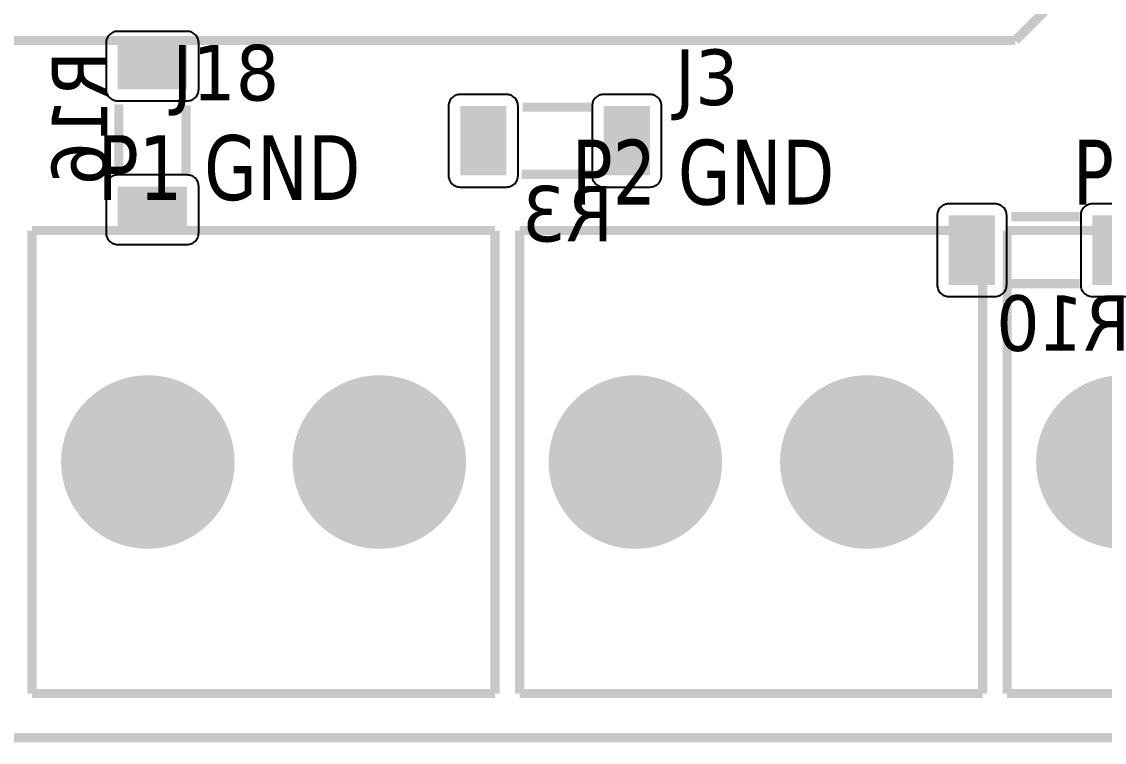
# Model space of a CAD drawing. Header units: millimetres. Extents: x 123.5 to 144.3, y 105.4 to 121.6.
# Drawn here: x 130.917 to 132.769, y 109.563 to 110.796 of the extents above; entities that cross this region are included whole.
import ezdxf

# ---------------------------------------------------------------- set-up
doc = ezdxf.new("R2010")
doc.units = ezdxf.units.MM
doc.layers.add('DESC', color=250, linetype='Continuous')
doc.styles.get("Standard").update_dxf_attribs({"font": 'tahoma.ttf'})

# ---------------------------------------------------------------- blocks, each defined once
blk = doc.blocks.new('RPAD')
blk.add_trace([(-0.5, -0.5), (-0.5, 0.5), (0.5, -0.5), (0.5, 0.5)])
blk = doc.blocks.new('EPAD')
at = {"const_width": 0.5}
blk.add_lwpolyline([(-0.25, 0, 1), (0.25, 0, 1)], format="xyb", close=True, dxfattribs=at)
blk = doc.blocks.new('CCRPBoard')
at = {"const_width": 0.008}
for points in [[(128.01576, 111.79794), (133.33335, 111.79794), (133.33335, 115.20626), (128.01576, 115.20626), (128.01576, 111.79794)], [(128.01576, 111.79794), (133.33335, 111.79794), (133.33335, 115.20626), (128.01576, 115.20626), (128.01576, 111.79794)], [(128.01576, 111.79794), (133.33335, 111.79794), (133.33335, 115.20626), (128.01576, 115.20626), (128.01576, 111.79794)], [(132.06064, 112.40031), (132.10159, 112.44125)], [(132.06064, 112.40031), (132.10159, 112.44125)], [(132.06064, 112.40031), (132.10159, 112.44125)], [(130.62757, 112.40031), (132.06064, 112.40031)], [(130.62757, 112.40031), (132.06064, 112.40031)], [(130.62757, 112.40031), (132.06064, 112.40031)], [(131.28597, 112.34514), (131.28597, 112.28514)], [(131.28597, 112.34514), (131.28597, 112.28514)], [(131.28597, 112.34514), (131.28597, 112.28514)], [(131.34397, 112.34414), (131.34397, 112.28514)], [(131.34397, 112.34414), (131.34397, 112.28514)], [(131.34397, 112.34414), (131.34397, 112.28514)], [(131.63492, 112.34269), (131.69392, 112.34269)], [(131.63492, 112.34269), (131.69392, 112.34269)], [(131.63492, 112.34269), (131.69392, 112.34269)], [(131.63392, 112.28469), (131.69392, 112.28469)], [(131.63392, 112.28469), (131.69392, 112.28469)], [(131.63392, 112.28469), (131.69392, 112.28469)], [(132.05714, 112.2482), (132.11614, 112.2482)], [(132.05714, 112.2482), (132.11614, 112.2482)], [(132.05714, 112.2482), (132.11614, 112.2482)], [(131.21104, 112.23613), (131.21104, 111.83613)], [(131.21104, 112.23613), (131.61104, 112.23613)], [(131.21104, 112.23613), (131.21104, 111.83613)], [(131.21104, 112.23613), (131.61104, 112.23613)], [(131.21104, 112.23613), (131.21104, 111.83613)], [(131.21104, 112.23613), (131.61104, 112.23613)], [(131.61104, 112.23613), (131.61104, 111.83613)], [(131.61104, 112.23613), (131.61104, 111.83613)], [(131.61104, 112.23613), (131.61104, 111.83613)], [(131.6323, 112.23613), (131.6323, 111.83613)], [(131.6323, 112.23613), (132.0323, 112.23613)], [(131.6323, 112.23613), (131.6323, 111.83613)], [(131.6323, 112.23613), (132.0323, 112.23613)], [(131.6323, 112.23613), (131.6323, 111.83613)], [(131.6323, 112.23613), (132.0323, 112.23613)], [(132.0323, 112.23613), (132.0323, 111.83613)], [(132.0323, 112.23613), (132.0323, 111.83613)], [(132.0323, 112.23613), (132.0323, 111.83613)], [(132.05356, 112.23613), (132.05356, 111.83613)], [(132.05356, 112.23613), (132.45356, 112.23613)], [(132.05356, 112.23613), (132.05356, 111.83613)], [(132.05356, 112.23613), (132.45356, 112.23613)], [(132.05356, 112.23613), (132.05356, 111.83613)], [(132.05356, 112.23613), (132.45356, 112.23613)], [(132.05614, 112.1902), (132.11614, 112.1902)], [(132.05614, 112.1902), (132.11614, 112.1902)], [(132.05614, 112.1902), (132.11614, 112.1902)], [(131.21104, 111.83613), (131.61104, 111.83613)], [(131.21104, 111.83613), (131.61104, 111.83613)], [(131.21104, 111.83613), (131.61104, 111.83613)], [(131.6323, 111.83613), (132.0323, 111.83613)], [(131.6323, 111.83613), (132.0323, 111.83613)], [(131.6323, 111.83613), (132.0323, 111.83613)], [(132.05356, 111.83613), (132.45356, 111.83613)], [(132.05356, 111.83613), (132.45356, 111.83613)], [(132.05356, 111.83613), (132.45356, 111.83613)]]:
    blk.add_lwpolyline(points, dxfattribs=at)
for points in [[(131.27497, 112.39814), (131.27497, 112.35814), (131.27503, 112.3571), (131.27517, 112.3561), (131.27542, 112.35513), (131.27575, 112.3542), (131.27616, 112.35333), (131.27666, 112.3525), (131.27723, 112.35174), (131.27787, 112.35103), (131.27857, 112.35039), (131.27934, 112.34982), (131.28016, 112.34933), (131.28104, 112.34891), (131.28196, 112.34858), (131.28293, 112.34834), (131.28394, 112.34819), (131.28497, 112.34814), (131.34497, 112.34814), (131.34601, 112.34819), (131.34702, 112.34834), (131.34799, 112.34858), (131.34891, 112.34891), (131.34979, 112.34933), (131.35061, 112.34982), (131.35138, 112.35039), (131.35208, 112.35103), (131.35272, 112.35174), (131.35329, 112.3525), (131.35379, 112.35333), (131.3542, 112.3542), (131.35453, 112.35513), (131.35478, 112.3561), (131.35492, 112.3571), (131.35497, 112.35814), (131.35497, 112.39814), (131.35492, 112.39918), (131.35478, 112.40018), (131.35453, 112.40115), (131.3542, 112.40208), (131.35379, 112.40295), (131.35329, 112.40378), (131.35272, 112.40454), (131.35208, 112.40525), (131.35138, 112.40589), (131.35061, 112.40646), (131.34979, 112.40695), (131.34891, 112.40737), (131.34799, 112.4077), (131.34702, 112.40794), (131.34601, 112.40809), (131.34497, 112.40814), (131.28497, 112.40814), (131.28394, 112.40809), (131.28293, 112.40794), (131.28196, 112.4077), (131.28104, 112.40737), (131.28016, 112.40695), (131.27934, 112.40646), (131.27857, 112.40589), (131.27787, 112.40525), (131.27723, 112.40454), (131.27666, 112.40378), (131.27616, 112.40295), (131.27575, 112.40208), (131.27542, 112.40115), (131.27517, 112.40018), (131.27503, 112.39918), (131.27497, 112.39814)], [(131.58092, 112.27369), (131.62092, 112.27369), (131.62196, 112.27374), (131.62296, 112.27389), (131.62393, 112.27413), (131.62486, 112.27446), (131.62573, 112.27488), (131.62656, 112.27537), (131.62732, 112.27594), (131.62803, 112.27658), (131.62867, 112.27729), (131.62924, 112.27806), (131.62973, 112.27888), (131.63015, 112.27976), (131.63048, 112.28068), (131.63072, 112.28165), (131.63087, 112.28265), (131.63092, 112.28369), (131.63092, 112.34369), (131.63087, 112.34473), (131.63072, 112.34574), (131.63048, 112.3467), (131.63015, 112.34763), (131.62973, 112.3485), (131.62924, 112.34933), (131.62867, 112.35009), (131.62803, 112.3508), (131.62732, 112.35144), (131.62656, 112.35201), (131.62573, 112.3525), (131.62486, 112.35292), (131.62393, 112.35325), (131.62296, 112.35349), (131.62196, 112.35364), (131.62092, 112.35369), (131.58092, 112.35369), (131.57988, 112.35364), (131.57888, 112.35349), (131.57791, 112.35325), (131.57698, 112.35292), (131.57611, 112.3525), (131.57528, 112.35201), (131.57452, 112.35144), (131.57381, 112.3508), (131.57317, 112.35009), (131.5726, 112.34933), (131.57211, 112.3485), (131.57169, 112.34763), (131.57136, 112.3467), (131.57112, 112.34574), (131.57097, 112.34473), (131.57092, 112.34369), (131.57092, 112.28369), (131.57097, 112.28265), (131.57112, 112.28165), (131.57136, 112.28068), (131.57169, 112.27976), (131.57211, 112.27888), (131.5726, 112.27806), (131.57317, 112.27729), (131.57381, 112.27658), (131.57452, 112.27594), (131.57528, 112.27537), (131.57611, 112.27488), (131.57698, 112.27446), (131.57791, 112.27413), (131.57888, 112.27389), (131.57988, 112.27374), (131.58092, 112.27369)], [(131.70492, 112.27369), (131.74492, 112.27369), (131.74596, 112.27374), (131.74696, 112.27389), (131.74793, 112.27413), (131.74886, 112.27446), (131.74973, 112.27488), (131.75056, 112.27537), (131.75132, 112.27594), (131.75203, 112.27658), (131.75267, 112.27729), (131.75324, 112.27806), (131.75373, 112.27888), (131.75415, 112.27976), (131.75448, 112.28068), (131.75472, 112.28165), (131.75487, 112.28265), (131.75492, 112.28369), (131.75492, 112.34369), (131.75487, 112.34473), (131.75472, 112.34574), (131.75448, 112.3467), (131.75415, 112.34763), (131.75373, 112.3485), (131.75324, 112.34933), (131.75267, 112.35009), (131.75203, 112.3508), (131.75132, 112.35144), (131.75056, 112.35201), (131.74973, 112.3525), (131.74886, 112.35292), (131.74793, 112.35325), (131.74696, 112.35349), (131.74596, 112.35364), (131.74492, 112.35369), (131.70492, 112.35369), (131.70388, 112.35364), (131.70288, 112.35349), (131.70191, 112.35325), (131.70098, 112.35292), (131.70011, 112.3525), (131.69928, 112.35201), (131.69852, 112.35144), (131.69781, 112.3508), (131.69717, 112.35009), (131.6966, 112.34933), (131.69611, 112.3485), (131.69569, 112.34763), (131.69536, 112.3467), (131.69512, 112.34574), (131.69497, 112.34473), (131.69492, 112.34369), (131.69492, 112.28369), (131.69497, 112.28265), (131.69512, 112.28165), (131.69536, 112.28068), (131.69569, 112.27976), (131.69611, 112.27888), (131.6966, 112.27806), (131.69717, 112.27729), (131.69781, 112.27658), (131.69852, 112.27594), (131.69928, 112.27537), (131.70011, 112.27488), (131.70098, 112.27446), (131.70191, 112.27413), (131.70288, 112.27389), (131.70388, 112.27374), (131.70492, 112.27369)], [(131.27497, 112.27414), (131.27497, 112.23414), (131.27503, 112.2331), (131.27517, 112.2321), (131.27542, 112.23113), (131.27575, 112.2302), (131.27616, 112.22933), (131.27666, 112.2285), (131.27723, 112.22774), (131.27787, 112.22703), (131.27857, 112.22639), (131.27934, 112.22582), (131.28016, 112.22533), (131.28104, 112.22491), (131.28196, 112.22458), (131.28293, 112.22434), (131.28394, 112.22419), (131.28497, 112.22414), (131.34497, 112.22414), (131.34601, 112.22419), (131.34702, 112.22434), (131.34799, 112.22458), (131.34891, 112.22491), (131.34979, 112.22533), (131.35061, 112.22582), (131.35138, 112.22639), (131.35208, 112.22703), (131.35272, 112.22774), (131.35329, 112.2285), (131.35379, 112.22933), (131.3542, 112.2302), (131.35453, 112.23113), (131.35478, 112.2321), (131.35492, 112.2331), (131.35497, 112.23414), (131.35497, 112.27414), (131.35492, 112.27518), (131.35478, 112.27618), (131.35453, 112.27715), (131.3542, 112.27808), (131.35379, 112.27895), (131.35329, 112.27978), (131.35272, 112.28054), (131.35208, 112.28125), (131.35138, 112.28189), (131.35061, 112.28246), (131.34979, 112.28295), (131.34891, 112.28337), (131.34799, 112.2837), (131.34702, 112.28394), (131.34601, 112.28409), (131.34497, 112.28414), (131.28497, 112.28414), (131.28394, 112.28409), (131.28293, 112.28394), (131.28196, 112.2837), (131.28104, 112.28337), (131.28016, 112.28295), (131.27934, 112.28246), (131.27857, 112.28189), (131.27787, 112.28125), (131.27723, 112.28054), (131.27666, 112.27978), (131.27616, 112.27895), (131.27575, 112.27808), (131.27542, 112.27715), (131.27517, 112.27618), (131.27503, 112.27518), (131.27497, 112.27414)], [(132.00314, 112.1792), (132.04314, 112.1792), (132.04418, 112.17925), (132.04518, 112.1794), (132.04615, 112.17964), (132.04708, 112.17997), (132.04795, 112.18039), (132.04878, 112.18088), (132.04954, 112.18145), (132.05025, 112.18209), (132.05089, 112.1828), (132.05146, 112.18357), (132.05195, 112.18439), (132.05237, 112.18527), (132.0527, 112.18619), (132.05294, 112.18716), (132.05309, 112.18816), (132.05314, 112.1892), (132.05314, 112.2492), (132.05309, 112.25024), (132.05294, 112.25125), (132.0527, 112.25221), (132.05237, 112.25314), (132.05195, 112.25401), (132.05146, 112.25484), (132.05089, 112.25561), (132.05025, 112.25631), (132.04954, 112.25695), (132.04878, 112.25752), (132.04795, 112.25802), (132.04708, 112.25843), (132.04615, 112.25876), (132.04518, 112.259), (132.04418, 112.25915), (132.04314, 112.2592), (132.00314, 112.2592), (132.0021, 112.25915), (132.0011, 112.259), (132.00013, 112.25876), (131.9992, 112.25843), (131.99833, 112.25802), (131.9975, 112.25752), (131.99674, 112.25695), (131.99603, 112.25631), (131.99539, 112.25561), (131.99482, 112.25484), (131.99433, 112.25401), (131.99391, 112.25314), (131.99358, 112.25221), (131.99334, 112.25125), (131.99319, 112.25024), (131.99314, 112.2492), (131.99314, 112.1892), (131.99319, 112.18816), (131.99334, 112.18716), (131.99358, 112.18619), (131.99391, 112.18527), (131.99433, 112.18439), (131.99482, 112.18357), (131.99539, 112.1828), (131.99603, 112.18209), (131.99674, 112.18145), (131.9975, 112.18088), (131.99833, 112.18039), (131.9992, 112.17997), (132.00013, 112.17964), (132.0011, 112.1794), (132.0021, 112.17925), (132.00314, 112.1792)]]:
    blk.add_lwpolyline(points, close=True)
blk.add_lwpolyline([(132.16714, 112.2592), (132.12714, 112.2592), (132.1261, 112.25915), (132.1251, 112.259), (132.12413, 112.25876), (132.1232, 112.25843), (132.12233, 112.25802), (132.1215, 112.25752), (132.12074, 112.25695), (132.12003, 112.25631), (132.11939, 112.25561), (132.11882, 112.25484), (132.11833, 112.25401), (132.11791, 112.25314), (132.11758, 112.25221), (132.11734, 112.25125), (132.11719, 112.25024), (132.11714, 112.2492), (132.11714, 112.1892), (132.11719, 112.18816), (132.11734, 112.18716), (132.11758, 112.18619), (132.11791, 112.18527), (132.11833, 112.18439), (132.11882, 112.18357), (132.11939, 112.1828), (132.12003, 112.18209), (132.12074, 112.18145), (132.1215, 112.18088), (132.12233, 112.18039), (132.1232, 112.17997), (132.12413, 112.17964), (132.1251, 112.1794), (132.1261, 112.17925), (132.12714, 112.1792), (132.12714, 112.1792), (132.16714, 112.1792)])
at = {"xscale": 0.04, "yscale": 0.06}
for p, rotation in [((131.31497, 112.37814), 90), ((131.60092, 112.31369), 180), ((131.72492, 112.31369), 180), ((131.31497, 112.25414), 90), ((132.02314, 112.2192), 180), ((132.14714, 112.2192), 180)]:
    blk.add_blockref('RPAD', p, dxfattribs=dict(at, rotation=rotation))
at = {"xscale": 0.15, "yscale": 0.15}
for p in [(131.31104, 112.03613), (131.51104, 112.03613), (131.7323, 112.03613), (131.9323, 112.03613), (132.15356, 112.03613)]:
    blk.add_blockref('EPAD', p, dxfattribs=at)
for s, height, width, p in [('J18', 0.048, 1.041667, (131.3321, 112.34849)), ('J18', 0.048, 1.041667, (131.3321, 112.34849)), ('J18', 0.048, 1.041667, (131.3321, 112.34849)), ('J3', 0.048, 1.041667, (131.76655, 112.34456)), ('J3', 0.048, 1.041667, (131.76655, 112.34456)), ('J3', 0.048, 1.041667, (131.76655, 112.34456)), ('P1 GND', 0.056, 0.892857, (131.26773, 112.2625)), ('P1 GND', 0.056, 0.892857, (131.26773, 112.2625)), ('P1 GND', 0.056, 0.892857, (131.26773, 112.2625)), ('P2 GND', 0.056, 0.892857, (131.67718, 112.25857)), ('P2 GND', 0.056, 0.892857, (131.67718, 112.25857)), ('P2 GND', 0.056, 0.892857, (131.67718, 112.25857)), ('P3 GND', 0.056, 0.892857, (132.11025, 112.25857)), ('P3 GND', 0.056, 0.892857, (132.11025, 112.25857)), ('P3 GND', 0.056, 0.892857, (132.11025, 112.25857))]:
    blk.add_text(s, height=height, dxfattribs=dict(width=width)).set_placement(p)
at = {"text_generation_flag": 2, "width": 1.041667}
blk.add_text('R16', height=0.048, rotation=90, dxfattribs=at).set_placement((131.27597, 112.39114))
blk.add_text('R16', height=0.048, rotation=90, dxfattribs=at).set_placement((131.27597, 112.39114))
blk.add_text('R16', height=0.048, rotation=90, dxfattribs=at).set_placement((131.27597, 112.39114))
for s, p in [('R3', (131.71292, 112.22669)), ('R3', (131.71292, 112.22669)), ('R3', (131.71292, 112.22669)), ('R10', (132.16014, 112.1322)), ('R10', (132.16014, 112.1322)), ('R10', (132.16014, 112.1322))]:
    blk.add_text(s, height=0.048, dxfattribs=at).set_placement(p)

msp = doc.modelspace()

# ---------------------------------------------------------------- block references
at = {"layer": 'DESC', "xscale": 1.98, "yscale": 1.98, "zscale": 1.98}
msp.add_blockref('CCRPBoard', (-128.8632, -111.7893), dxfattribs=at)

doc.saveas('drawing.dxf')
